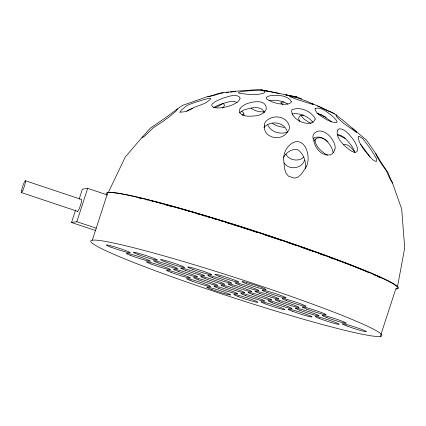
<?xml version="1.0" encoding="UTF-8"?>
<svg xmlns="http://www.w3.org/2000/svg" width="426" height="426" viewBox="0 0 426 426"><rect width="100%" height="100%" fill="white"/><g stroke="black" fill="none" stroke-linecap="round" stroke-linejoin="round"><path stroke-width="0.64" d="M305.325 168.85C306.305 161.662 303.717 153.419 297.337 149.446C291.416 148.663 285.873 152.726 283.365 157.892M397.612 286.112L404.7 247.916L401.681 208.969L392.165 182.078C388.837 178.574 388.187 173.291 385.37 169.452A19.745 2.157 54.5 0 1 378.799 159.691L376.185 155.005L375.78 153.557L366.589 140.245L343.106 120.393L335.981 114.977L336.391 116.389L337.626 117.842A14.644 1.96 37.6 0 0 344.378 123.918L354.336 130.841A11.662 0.479 39.9 0 0 356.546 132.188L352.148 128.029M375.78 153.557L381.025 162.263A19.745 0.964 55.8 0 0 387.868 172.28L391.824 182.008M392.335 183.127L392.165 182.078M95.531 230.53L71.547 222.516L75.636 209.933M79.108 199.24L82.383 189.176L87.676 188.361L107.24 194.895M71.547 222.516L76.84 221.701L87.676 188.361M92.304 240.195L107.783 192.563M380.327 336.418A153.072 9.878 18 0 0 182.956 261.383A153.072 9.878 18 0 0 145.671 267.113A153.072 9.878 18 0 0 380.327 336.418L395.807 288.785A153.072 9.878 18 0 0 254.338 231.116A153.072 9.878 18 0 0 107.118 195.055M279.179 93.47L261.026 89.795L258.172 89.582L235.642 91.244L222.622 92.687L213.053 95.653L207.781 96.516L182.653 105.355L177.583 108.838L175.885 111.245L170.123 116.133A33.308 5.458 -33.3 0 1 157.45 125.095L153.381 127.64L145.314 135.58L143.072 137.209L142.241 137.145L125.175 157.162L108.454 192.227M304.563 160.038C301.917 168.957 288.855 170.432 284.046 162.897M314.026 141.23C316.087 136.639 321.742 137.002 325.182 139.685M263.864 127.619C270.148 120.095 284.611 121.671 287.337 131.794M142.241 137.145L142.14 137.406L150.341 128.119L154.031 125.649A33.308 1.395 -34.8 0 0 167.056 116.633L177.578 108.843M222.558 108.156L223.975 106.521L224.417 105.115L223.868 104.029L222.356 103.348M303.802 157.034C298.983 162.109 288.977 160.469 285.899 154.132M223.128 103.257L222.212 103.96A19.745 7.072 -16.5 0 1 214.656 107.767M186.796 111.25L188.335 110.094L192.424 108.593M207.781 96.516C212.292 96.42 217.926 92.564 223.203 92.921M313.185 138.312C322.498 133.327 331.63 144.249 333.164 152.646M287.79 131.964C281.064 134.834 270.553 132.3 267.895 124.924M235.637 91.249L230.317 92.192M337.174 134.717C343.297 134.776 347.478 140.814 351.061 145.101A19.745 7.551 45.8 0 1 354.901 152.279M292.145 113.982C299.963 112.517 308.328 116.436 313.169 122.534M343.297 144.718C348.511 143.434 352.062 148.61 354.757 152.173M228.458 92.405L226.084 92.655M303.525 115.031L300.394 115.659L299.137 116.82L298.663 118.327L299.009 120.041L299.904 121.453M264.53 112.054L259.876 111.687A11.662 4.585 6 0 1 252.043 108.822L251.1 108.119M283.876 101.958L281.016 102.368L280.846 102.932L282.944 104.578M285.745 95.136L286.73 95.099L285.905 94.822M262.128 90.349L264.056 90.557M301.454 98.694L296.416 96.963L296.901 97.261M284.371 127.342C280.228 127.044 276 125.787 272.565 123.418M264.605 90.631L267.278 91.057M296.959 97.048L261.026 89.795M286.645 94.966L296.602 96.979M316.965 113.263L321.47 114.695L329.602 120.276A14.644 3.126 34.1 0 1 331.497 121.911M300.602 98.497L301.097 98.624M236.478 225.743L239.588 226.749M240.834 227.154L250.163 230.184M252.655 230.993L257.011 232.41M264.493 234.838L272.613 237.474M25.326 180.72L81.515 199.496A6.273 0.793 -71.5 0 1 80.301 205.875A6.273 0.793 -71.5 0 1 77.527 211.269M21.518 192.616L77.708 211.387M76.84 221.701L96.404 228.24M311.172 103.135L312.684 103.747A12.737 0.378 25.3 0 1 326.156 109.977L329.665 111.724M326.172 117.246L318.201 113.907M241.35 111.351C243.177 111.761 244.247 113.497 243.917 115.329M329.373 111.346L336.907 115.148M317.407 105.845L334.399 113.62M337.685 134.77L343.111 137.449A11.667 2.918 38.1 0 0 345.236 138.344M287.896 104.184C282.848 100.706 276.522 100.11 270.569 100.6A14.644 3.999 6.4 0 0 269.211 100.77M237.181 102.677C233.054 99.934 227.953 102.171 223.671 103.284A19.745 4.984 -15.3 0 0 213.548 107.469M325.746 139.994L328.015 141.842M360.636 144.361L365.359 150.49A19.745 2.157 54.5 0 1 369.965 157.157M300.969 115.398L303.605 118.747L308.759 122.326A11.662 5.021 24.4 0 0 311.161 123.433M264.221 112.081C260.829 105.275 250.568 107.815 244.796 109.684A19.745 9.415 -2.5 0 0 239.588 112.874M139.201 198.069A148.323 9.569 18 0 1 142.177 198.756M146.091 199.682A148.323 9.569 18 0 1 147.838 200.108M150.841 200.848A148.323 9.569 18 0 1 152.7 201.317M155.868 202.121A148.323 9.569 18 0 1 157.817 202.622M159.132 202.962A148.323 9.569 18 0 1 163.158 204.022M164.521 204.384A148.323 9.569 18 0 1 168.675 205.497M169.255 205.657A148.323 9.569 18 0 1 340.438 261.266M341.114 261.521A148.323 9.569 18 0 1 353.479 266.325M354.709 266.809A148.323 9.569 18 0 1 365.503 271.213M366.025 271.431A148.323 9.569 18 0 1 368.863 272.629M373.533 274.658A148.323 9.569 18 0 1 376.004 275.766M377.186 276.304A148.323 9.569 18 0 1 380.493 277.848M243.507 113.923A19.745 11.475 -3.9 0 1 242.16 115.201M108.332 192.536A153.344 9.894 18 0 1 276.506 238.198A153.344 9.894 18 0 1 396.089 289.009M315.043 138.919A19.745 12.647 30.1 0 0 315.879 143.679C317.466 148.104 321.268 150.91 324.846 153.637A10.171 5.889 40.2 0 0 327.669 155.186M165.938 204.943A148.051 9.553 18 0 1 168.025 205.508M169.181 205.817A148.051 9.553 18 0 1 170.933 206.296M185.113 210.263A148.051 9.553 18 0 1 187.041 210.811M188.335 211.184A148.051 9.553 18 0 1 190.284 211.743M197.526 213.852A148.051 9.553 18 0 1 199.517 214.438M201.972 215.167A148.051 9.553 18 0 1 204.997 216.062M207.441 216.797A148.051 9.553 18 0 1 210.524 217.723M213.016 218.474A148.051 9.553 18 0 1 216.147 219.427M219.938 220.588A148.051 9.553 18 0 1 223.112 221.563M225.658 222.351A148.051 9.553 18 0 1 231.398 224.14M232.671 224.539A148.051 9.553 18 0 1 235.855 225.54M273.247 237.687A148.051 9.553 18 0 1 281.485 240.456M287.167 242.394A148.051 9.553 18 0 1 296.517 245.616M300.793 247.107A148.051 9.553 18 0 1 307.37 249.418M307.955 249.625A148.051 9.553 18 0 1 309.92 250.323M311.875 251.02A148.051 9.553 18 0 1 313.824 251.718M320.245 254.034A148.051 9.553 18 0 1 323.398 255.185M329.554 257.448A148.051 9.553 18 0 1 333.734 259.003M337.211 260.313A148.051 9.553 18 0 1 338.91 260.957M264.413 125.691C262.917 137.886 280.979 141.917 287.14 132.294A19.745 11.055 17.9 0 0 289.27 125.84C286.879 117.267 275.973 114.589 268.833 119.056A19.745 10.629 7 0 0 264.333 124.759L264.413 125.691M334.889 149.233L334.293 151.044L332.599 153.472L330.427 154.835C322.051 156.299 315.41 149.036 313.919 141.224A19.745 10.65 28.7 0 1 313.69 133.982C319.66 126.841 329.527 133.977 332.759 140.356A19.745 9.457 38.3 0 1 335.171 148.376L334.889 149.233M315.128 119.195C310.842 128.828 291.357 119.887 291.65 110.909L292.018 109.812C300.021 106.17 311.353 111.234 315.261 118.785L315.128 119.195M240.014 108.784L239.391 110.664L239.694 112.432L240.908 113.96A10.171 4.851 -2.5 0 0 248.901 116.229C253.284 115.994 257.879 116.255 261.836 113.982A19.745 10.629 7 0 0 266.335 108.273C265.861 99.029 252.543 101.58 246.734 103.731A19.745 9.415 -2.5 0 0 240.014 108.784M337.802 130.01L337.179 131.89A19.745 9.457 38.3 0 0 339.591 139.904L344.112 145.388L349.469 149.744A10.171 3.887 45.8 0 0 355.811 152.263L356.956 151.523L357.457 150.027L357.276 147.875A19.745 7.551 45.8 0 0 352.994 139.148C349.411 134.861 345.23 128.822 339.107 128.769L337.802 130.01M240.051 98.31L239.55 99.806L238.123 101.431A19.745 7.492 -10 0 1 229.486 105.962L225.812 107.017L218.73 107.986A10.181 3.861 -10 0 1 211.781 105.286L211.994 104.157L215.487 101.516A19.745 4.984 -15.3 0 1 225.61 97.33C230.019 96.138 235.45 93.853 239.582 97.043L240.051 98.31M291.331 101.585L290.963 102.677C287.582 104.998 283.045 104.168 279.2 103.79A11.651 3.632 11.9 0 1 270.345 101.084L266.814 99.199L266.25 98.214L266.564 97.293A14.644 3.999 6.4 0 1 272.23 95.488C278.652 95.2 287.827 95.275 291.331 101.585M315.203 108.689L314.942 109.461C316.864 114.338 322.205 116.889 326.428 119.541A11.662 3.2 29.5 0 0 334.256 122.406L336.849 122.55L337.094 121.836L336.599 120.649A14.644 3.126 34.1 0 0 331.263 115.169C326.737 111.937 321.289 106.766 315.283 108.449L315.203 108.689M210.417 98.646L210.082 99.641L206.589 102.288A19.745 4.984 -15.3 0 1 196.466 106.473C191.567 108.097 187.19 112.262 181.769 112.001L179.793 112.352L181.497 109.919L187.152 105.36A19.745 2.071 -18.5 0 1 198.228 101.329L207.84 98.608L209.645 98.315L210.417 98.646M358.463 136.65L358.128 137.646L359.358 141.826A19.745 5.059 51.2 0 0 365.055 151.145L372.217 159.154A10.171 2.604 51.2 0 0 376.648 161.156C377.574 158.69 374.571 156.486 373.868 154.303A19.745 2.157 54.5 0 0 367.297 144.536L362.569 138.407L359.416 136.485L358.463 136.65M264.988 91.798L264.743 92.511L263.625 93.177A14.644 3.099 1.7 0 1 256.042 94.46L249.263 94.465L243.187 93.779A11.662 1.534 -1.7 0 1 238.485 92.815L238.64 92.367L241.569 91.468L253.379 90.44L262.725 90.781L264.328 91.105L264.988 91.798M289.707 96.303L290.372 96.92L294.057 98.321A12.466 0.841 18 0 0 302.817 101.345L313.179 104.53A12.737 0.639 21.8 0 0 306.321 101.074L297.279 97.826L289.707 96.303M306.416 166.614L301.299 174.245L297.907 177.168L294.6 178.153L288.471 176.162L286.086 173.275L284.589 168.717L283.604 159.02A33.308 25.155 17.8 0 1 287.337 147.641C296.011 136.485 305.815 142.007 307.79 154.446A33.308 24.277 35.3 0 1 306.416 166.614M22.748 190.63A6.273 0.793 -71.5 0 0 25.507 180.837A6.273 0.793 -71.5 0 0 22.014 188.537A6.273 0.793 -71.5 0 0 22.748 190.63M192.28 269.163A12.546 0.809 18 0 0 211.514 274.845A12.546 0.809 18 0 0 195.337 268.694A12.546 0.809 18 0 0 192.28 269.163M198.244 279.76A12.546 0.809 18 0 0 217.484 285.441A12.546 0.809 18 0 0 201.301 279.291A12.546 0.809 18 0 0 198.244 279.76M266.639 292.284A12.546 0.809 18 0 0 285.873 297.96A12.546 0.809 18 0 0 269.695 291.81A12.546 0.809 18 0 0 266.639 292.284M218.325 288.189A12.546 0.809 18 0 0 237.559 293.871A12.546 0.809 18 0 0 221.382 287.72A12.546 0.809 18 0 0 218.325 288.189M110.872 247.128A12.546 0.809 18 0 0 130.106 252.81A12.546 0.809 18 0 0 113.928 246.659A12.546 0.809 18 0 0 110.872 247.128M306.795 309.143A12.546 0.809 18 0 0 326.028 314.819A12.546 0.809 18 0 0 309.851 308.669A12.546 0.809 18 0 0 306.795 309.143M205.305 278.679A12.546 0.809 18 0 0 224.539 284.355A12.546 0.809 18 0 0 208.362 278.205A12.546 0.809 18 0 0 205.305 278.679M239.497 284.935A12.546 0.809 18 0 0 258.736 290.617A12.546 0.809 18 0 0 242.554 284.467A12.546 0.809 18 0 0 239.497 284.935M138.008 254.471A12.546 0.809 18 0 0 157.242 260.153A12.546 0.809 18 0 0 141.065 254.002A12.546 0.809 18 0 0 138.008 254.471M279.658 301.794A12.546 0.809 18 0 0 298.892 307.476A12.546 0.809 18 0 0 282.715 301.326A12.546 0.809 18 0 0 279.658 301.794M219.422 276.506A12.546 0.809 18 0 0 238.656 282.188A12.546 0.809 18 0 0 222.473 276.037A12.546 0.809 18 0 0 219.422 276.506M165.144 261.82A12.546 0.809 18 0 0 184.378 267.496A12.546 0.809 18 0 0 168.201 261.346A12.546 0.809 18 0 0 165.144 261.82M246.558 283.854A12.546 0.809 18 0 0 265.792 289.531A12.546 0.809 18 0 0 249.615 283.381A12.546 0.809 18 0 0 246.558 283.854M212.361 277.592A12.546 0.809 18 0 0 231.595 283.274A12.546 0.809 18 0 0 215.418 277.124A12.546 0.809 18 0 0 212.361 277.592M259.578 293.365A12.546 0.809 18 0 0 278.812 299.047A12.546 0.809 18 0 0 262.634 292.896A12.546 0.809 18 0 0 259.578 293.365M232.442 286.022A12.546 0.809 18 0 0 251.675 291.703A12.546 0.809 18 0 0 235.498 285.553A12.546 0.809 18 0 0 232.442 286.022M286.714 300.713A12.546 0.809 18 0 0 305.953 306.39A12.546 0.809 18 0 0 289.771 300.239A12.546 0.809 18 0 0 286.714 300.713M151.028 263.987A12.546 0.809 18 0 0 170.267 269.669A12.546 0.809 18 0 0 154.084 263.518A12.546 0.809 18 0 0 151.028 263.987M171.108 272.416A12.546 0.809 18 0 0 190.342 278.098A12.546 0.809 18 0 0 174.165 271.948A12.546 0.809 18 0 0 171.108 272.416M326.875 317.572A12.546 0.809 18 0 0 346.109 323.249A12.546 0.809 18 0 0 329.932 317.098A12.546 0.809 18 0 0 326.875 317.572M252.522 294.451A12.546 0.809 18 0 0 271.756 300.133A12.546 0.809 18 0 0 255.579 293.983A12.546 0.809 18 0 0 252.522 294.451M225.386 287.108A12.546 0.809 18 0 0 244.62 292.784A12.546 0.809 18 0 0 228.442 286.634A12.546 0.809 18 0 0 225.386 287.108M178.169 271.33A12.546 0.809 18 0 0 197.403 277.012A12.546 0.809 18 0 0 181.226 270.861A12.546 0.809 18 0 0 178.169 271.33M346.956 326.002A12.546 0.809 18 0 0 366.19 331.678A12.546 0.809 18 0 0 350.012 325.528A12.546 0.809 18 0 0 346.956 326.002M299.739 310.224A12.546 0.809 18 0 0 318.973 315.906A12.546 0.809 18 0 0 302.795 309.755A12.546 0.809 18 0 0 299.739 310.224M319.82 318.653A12.546 0.809 18 0 0 339.053 324.335A12.546 0.809 18 0 0 322.876 318.185A12.546 0.809 18 0 0 319.82 318.653M292.683 311.31A12.546 0.809 18 0 0 311.917 316.992A12.546 0.809 18 0 0 295.735 310.842A12.546 0.809 18 0 0 292.683 311.31M272.603 302.881A12.546 0.809 18 0 0 291.837 308.562A12.546 0.809 18 0 0 275.659 302.412A12.546 0.809 18 0 0 272.603 302.881M265.542 303.967A12.546 0.809 18 0 0 284.776 309.643A12.546 0.809 18 0 0 268.598 303.493A12.546 0.809 18 0 0 265.542 303.967M191.189 280.846A12.546 0.809 18 0 0 210.423 286.528A12.546 0.809 18 0 0 194.245 280.377A12.546 0.809 18 0 0 191.189 280.846M211.269 289.275A12.546 0.809 18 0 0 230.503 294.957A12.546 0.809 18 0 0 214.326 288.807A12.546 0.809 18 0 0 211.269 289.275M238.406 296.618A12.546 0.809 18 0 0 257.639 302.3A12.546 0.809 18 0 0 241.462 296.15A12.546 0.809 18 0 0 238.406 296.618M245.467 295.537A12.546 0.809 18 0 0 264.7 301.214A12.546 0.809 18 0 0 248.518 295.064A12.546 0.809 18 0 0 245.467 295.537M185.225 270.249A12.546 0.809 18 0 0 204.459 275.926A12.546 0.809 18 0 0 188.281 269.775A12.546 0.809 18 0 0 185.225 270.249M158.089 262.901A12.546 0.809 18 0 0 177.322 268.582A12.546 0.809 18 0 0 161.145 262.432A12.546 0.809 18 0 0 158.089 262.901M130.952 255.557A12.546 0.809 18 0 0 150.186 261.239A12.546 0.809 18 0 0 134.009 255.089A12.546 0.809 18 0 0 130.952 255.557"/></g></svg>
